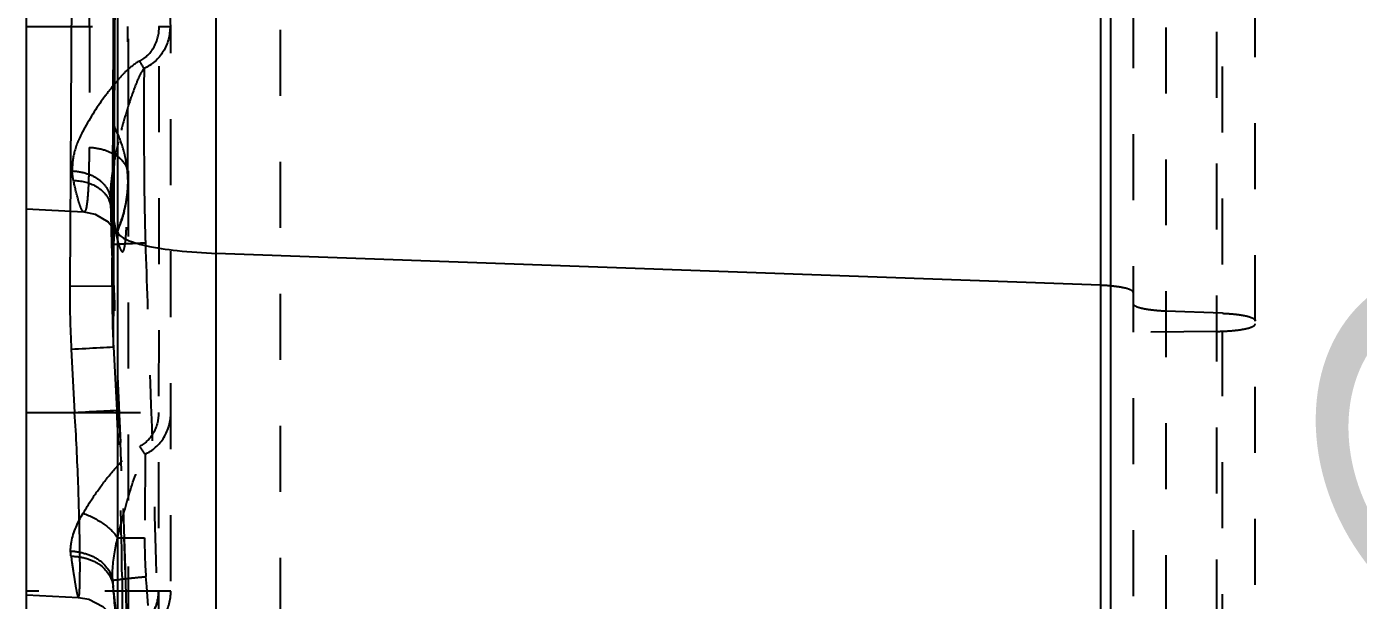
# Model space of a CAD drawing. Header units: millimetres. Extents: x 1147 to 12155, y -6137 to -4403.
# Drawn here: x 4469.75 to 4502.71, y -5378.05 to -5363.85 of the extents above; entities that cross this region are included whole.
import ezdxf

# ---------------------------------------------------------------- set-up
doc = ezdxf.new("R2010")
doc.units = ezdxf.units.MM
doc.header["$LTSCALE"] = 16.335
doc.header["$PDMODE"] = 3
doc.header["$PDSIZE"] = 0.3125
doc.linetypes.add('HIDDEN', pattern=[0.2, 0.1, -0.1])
doc.layers.get('0').update_dxf_attribs({"linetype": 'CONTINUOUS'})
doc.layers.get('Defpoints').update_dxf_attribs({"linetype": 'CONTINUOUS'})
doc.layers.add('DEFAULT_2', color=8, linetype='HIDDEN')
doc.styles.get("Standard").update_dxf_attribs({"font": 'txt', "width": 0.8})
doc.dimstyles.get("Standard").update_dxf_attribs({"dimtxt": 0.15625, "dimasz": 0.1875, "dimexe": 0.125, "dimexo": 0.0625, "dimtad": 0, "dimtih": 1, "dimtoh": 1, "dimdsep": 46, "dimtxsty": 'Standard', "dimcen": 0.09, "dimadec": 0, "dimazin": 0, "dimtp": 0.01, "dimtm": 0.01, "dimtfac": 1, "dimtofl": 0, "dimtmove": 0, "dimatfit": 3, "dimfxl": 0, "dimtolj": 1, "dimarcsym": 0})

# ---------------------------------------------------------------- blocks, each defined once
blk = doc.blocks.new('*D698')
at = {"color": 4, "lineweight": -2}
blk.add_line((4531.574, -5358.33), (4539.975, -5352.907), dxfattribs=at)
at = {"color": 4}
blk.add_solid([(4539.071, -5351.506), (4540.879, -5354.307), (4548.377, -5347.483)], dxfattribs=at)
at = {"layer": 'Defpoints', "color": 0}
for p in [(4556.779, -5342.06), (4548.377, -5347.483)]:
    blk.add_point(p, dxfattribs=at)
at = {"color": 6, "insert": (4517.571, -5367.369), "char_height": 10, "attachment_point": 5, "rotation": 32.8427}
blk.add_mtext('\\A1;∅10.00', dxfattribs=at)

msp = doc.modelspace()

# ---------------------------------------------------------------- linework, layer by layer
at = {"color": 7, "linetype": 'Continuous'}
for p, q in [((4474.44, -5400.96), (4474.44, -5116.583)), ((4471.999, -5119.544), (4471.999, -5397.999)), ((4496.578, -5291.484), (4496.578, -5503.772)), ((4496.33, -5334.302), (4496.33, -5386.036)), ((4469.746, -5388.619), (4469.746, -5354.307)), ((4470.876, -5358.819), (4470.815, -5370.262)), ((4471.92, -5366.324), (4471.921, -5366.144)), ((4471.911, -5368.25), (4471.92, -5366.324)), ((4471.902, -5370.078), (4471.911, -5368.25)), ((4496.33, -5370.251), (4474.44, -5369.459)), ((4471.901, -5370.272), (4471.902, -5370.078)), ((4470.815, -5370.262), (4471.864, -5370.268)), ((4471.893, -5371.772), (4471.901, -5370.272)), ((4471.894, -5371.772), (4471.978, -5373.341)), ((4470.85, -5371.832), (4470.934, -5373.399)), ((4469.746, -5373.399), (4470.935, -5373.399)), ((4469.746, -5377.912), (4471.028, -5377.979))]:
    msp.add_line(p, q, dxfattribs=at)
msp.add_lwpolyline([(4471.028, -5377.979), (4471.287, -5378.024), (4471.633, -5378.2), (4471.871, -5378.446), (4471.987, -5378.663), (4471.999, -5378.698)], dxfattribs=at)
for centre, radius, start, end in [((-7884.047, -5298.644), 12356.118, 359.6678869, 359.8061967), ((4468.659, -5367.932), 3.636, 22.2268, 26.2435), ((4496.17, -5374.815), 4.567, 84.7339, 87.985)]:
    msp.add_arc(centre, radius, start, end, dxfattribs=at)
for points, knots in [([(4471.921, -5366.144), (4471.929, -5364.6), (4471.958, -5358.405), (4471.983, -5352.209), (4472, -5347.557)], [0, 0, 0, 0, 0.249129, 1, 1, 1, 1]), ([(4471.999, -5368.908), (4472, -5368.994), (4472.176, -5369.108), (4472.411, -5369.196), (4472.849, -5369.311), (4473.529, -5369.407), (4474.117, -5369.447), (4474.44, -5369.459)], [0, 0, 0, 0, 0.101425, 0.192768, 0.311732, 0.621998, 1, 1, 1, 1]), ([(4470.85, -5371.832), (4471.089, -5371.819), (4471.437, -5371.797), (4471.785, -5371.782), (4471.893, -5371.772)], [0, 0, 0, 0, 0.687612, 1, 1, 1, 1]), ([(4470.935, -5373.399), (4471.174, -5373.386), (4471.522, -5373.363), (4471.871, -5373.351), (4471.979, -5373.34)], [0, 0, 0, 0, 0.687986, 1, 1, 1, 1]), ([(4471.028, -5377.979), (4471.036, -5377.979), (4471.045, -5377.936), (4471.053, -5377.881), (4471.06, -5377.766), (4471.064, -5377.618), (4471.067, -5377.425), (4471.068, -5377.093), (4471.063, -5376.594), (4471.048, -5375.908), (4471.023, -5375.126), (4470.987, -5374.278), (4470.954, -5373.695), (4470.935, -5373.399)], [0, 0, 0, 0, 0.005587, 0.020104, 0.043871, 0.076803, 0.11876, 0.169363, 0.293948, 0.445365, 0.618166, 0.805498, 1, 1, 1, 1])]:
    msp.add_open_spline(points, degree=3, knots=knots, dxfattribs=at)
for points in [[(4471.887, -5366.143), (4471.886, -5366.204), (4471.898, -5366.267), (4471.92, -5366.324)], [(4470.815, -5370.262), (4470.812, -5370.785), (4470.822, -5371.309), (4470.85, -5371.832)], [(4471.863, -5370.268), (4471.86, -5370.77), (4471.869, -5371.272), (4471.893, -5371.772)]]:
    msp.add_open_spline(points, degree=3, dxfattribs=at)
at = {"layer": 'DEFAULT_2', "color": 8, "linetype": 'HIDDEN'}
for p, q in [((4500.161, -5410.339), (4500.161, -5107.204)), ((4499.347, -5408.936), (4499.347, -5108.607)), ((4476.029, -5388.431), (4476.029, -5129.112)), ((4473.027, -5273.351), (4473.013, -5384.107)), ((4473.315, -5384.107), (4473.297, -5273.351)), ((4497.144, -5387.745), (4497.144, -5291.484)), ((4497.958, -5388.367), (4497.958, -5291.483)), ((4499.208, -5411.343), (4499.208, -5292.931)), ((4472.256, -5328.208), (4472.256, -5391.44)), ((4469.746, -5363.846), (4473.297, -5363.846)), ((4472.248, -5367.486), (4472.256, -5367.691)), ((4471.819, -5368.086), (4471.827, -5368.467)), ((4471.819, -5368.094), (4471.822, -5368.186)), ((4471.82, -5368.118), (4471.819, -5368.098)), ((4471.82, -5368.118), (4471.82, -5368.119)), ((4471.846, -5368.32), (4471.82, -5368.119)), ((4469.746, -5368.36), (4471.165, -5368.434)), ((4471.827, -5368.467), (4471.851, -5369.247)), ((4471.846, -5368.32), (4471.856, -5368.458)), ((4471.846, -5368.32), (4471.846, -5368.32)), ((4471.856, -5369.247), (4471.856, -5368.458)), ((4471.762, -5368.677), (4471.933, -5368.878)), ((4471.933, -5368.878), (4471.974, -5368.954)), ((4472.009, -5368.864), (4471.999, -5368.908)), ((4471.851, -5369.247), (4471.856, -5369.247)), ((4471.851, -5369.247), (4472.026, -5373.213)), ((4499.347, -5370.943), (4497.958, -5370.893)), ((4499.208, -5371.392), (4496.578, -5371.417)), ((4470.935, -5373.399), (4473.315, -5373.399)), ((4472.026, -5373.213), (4472.202, -5377.894)), ((4472.677, -5374.433), (4472.666, -5376.506)), ((4472, -5376.501), (4472.666, -5376.506)), ((4471.886, -5377.691), (4471.888, -5377.716)), ((4471.955, -5378.273), (4471.886, -5377.691)), ((4473.315, -5377.823), (4469.746, -5377.823)), ((4472.202, -5377.894), (4472.254, -5380.896))]:
    msp.add_line(p, q, dxfattribs=at)
for points in [[(4471.165, -5368.434), (4471.439, -5368.488), (4471.762, -5368.677)], [(4471.974, -5368.954), (4471.985, -5368.979), (4471.982, -5368.968), (4471.956, -5368.871), (4471.918, -5368.702), (4471.873, -5368.471), (4471.846, -5368.32)]]:
    msp.add_lwpolyline(points, dxfattribs=at)
for centre, radius, start, end in [((-195.017, -5373.461), 4666.329, 0.118059, 0.556815), ((4466.406, -5368.464), 7.201, 29.8463, 31.5412), ((4476.703, -5369.19), 6.185, 139.5726, 141.0885), ((4605.449, -5366.416), 132.799, 179.94821, 180.55569), ((4483.415, -5369.431), 11.721, 166.546, 166.9497), ((4469.416, -5367.693), 2.84, 0.0554, 10.6124), ((4469.457, -5367.69), 2.799, 354.7714, 359.9932), ((4546.966, -5366.968), 74.314, 180.5672, 181.48519), ((4471.098, -5368.468), 0.761, 16.8965, 25.6099), ((4520.101, -5367.199), 48.289, 181.1722, 182.4312), ((4469.333, -5367.676), 2.923, 345.5544, 354.7068), ((4471.136, -5368.456), 0.721, 10.8476, 16.8877), ((4531.678, -5367.335), 59.021, 181.51425, 181.81747), ((4472.64, -5381.901), 12.68, 92.9695, 93.1648), ((4392.993, -5377.558), 79.098, 2.72183, 3.05672), ((4367.802, -5378.681), 104.314, 0.66904, 2.68063), ((4468.129, -5377.187), 5.316, 31.2007, 33.736), ((4484.414, -5376.565), 11.748, 179.711, 184.3783), ((4475.152, -5377.377), 3.282, 183.1298, 185.9304), ((4386.558, -5385.723), 85.705, 4.7514, 5.36048), ((4366.43, -5385.614), 106.582, 2.24329, 4.38675)]:
    msp.add_arc(centre, radius, start, end, dxfattribs=at)
for points, knots in [([(4471.302, -5363.846), (4471.302, -5364.116), (4471.303, -5365.112), (4471.303, -5366.109), (4471.296, -5366.835)], [0, 0, 0, 0, 0.270774, 1, 1, 1, 1]), ([(4472.248, -5367.486), (4472.251, -5367.218), (4472.256, -5366.004), (4472.256, -5364.791), (4472.255, -5363.845)], [0, 0, 0, 0, 0.220712, 1, 1, 1, 1]), ([(4472.543, -5364.696), (4472.694, -5364.623), (4472.947, -5364.361), (4473.027, -5364.017), (4473.027, -5363.846)], [0, 0, 0, 0, 0.495299, 1, 1, 1, 1]), ([(4473.297, -5363.846), (4473.297, -5364.059), (4473.185, -5364.494), (4472.845, -5364.795), (4472.652, -5364.88)], [0, 0, 0, 0, 0.503036, 1, 1, 1, 1]), ([(4472.652, -5364.88), (4472.605, -5364.935), (4472.529, -5365.072), (4472.412, -5365.367), (4472.276, -5365.755), (4472.136, -5366.227), (4472.054, -5366.545), (4472.016, -5366.703)], [0, 0, 0, 0, 0.112806, 0.238058, 0.49255, 0.747899, 1, 1, 1, 1]), ([(4471.89, -5365.304), (4471.814, -5365.398), (4471.533, -5365.762), (4471.284, -5366.152), (4471.128, -5366.455)], [0, 0, 0, 0, 0.261305, 1, 1, 1, 1]), ([(4471.128, -5366.455), (4471.046, -5366.616), (4470.904, -5366.926), (4470.874, -5367.266), (4470.871, -5367.421)], [0, 0, 0, 0, 0.537816, 1, 1, 1, 1]), ([(4471.296, -5366.835), (4471.293, -5367.061), (4471.286, -5367.457), (4471.27, -5367.953), (4471.237, -5368.259), (4471.209, -5368.395), (4471.178, -5368.435), (4471.164, -5368.434)], [0, 0, 0, 0, 0.418337, 0.730935, 0.924648, 0.975491, 1, 1, 1, 1]), ([(4471.296, -5366.835), (4471.424, -5366.84), (4471.661, -5366.879), (4471.965, -5367.017), (4472.183, -5367.218), (4472.247, -5367.398), (4472.248, -5367.486)], [0, 0, 0, 0, 0.308168, 0.568106, 0.790757, 1, 1, 1, 1]), ([(4471.997, -5366.784), (4471.985, -5366.835), (4471.939, -5367.038), (4471.9, -5367.242), (4471.876, -5367.394)], [0, 0, 0, 0, 0.255248, 1, 1, 1, 1]), ([(4472.207, -5367.17), (4472.198, -5367.119), (4472.153, -5366.91), (4472.086, -5366.706), (4472.025, -5366.557)], [0, 0, 0, 0, 0.245039, 1, 1, 1, 1]), ([(4470.871, -5367.421), (4470.991, -5367.422), (4471.228, -5367.463), (4471.54, -5367.609), (4471.751, -5367.843), (4471.811, -5368.03), (4471.82, -5368.118)], [0, 0, 0, 0, 0.28245, 0.555154, 0.792775, 1, 1, 1, 1]), ([(4471.876, -5367.394), (4471.867, -5367.455), (4471.834, -5367.685), (4471.816, -5367.918), (4471.819, -5368.089)], [0, 0, 0, 0, 0.261713, 1, 1, 1, 1]), ([(4471.856, -5368.458), (4471.885, -5368.62), (4471.927, -5368.843), (4471.988, -5369.112), (4472.027, -5369.253), (4472.058, -5369.342), (4472.083, -5369.39), (4472.098, -5369.41), (4472.115, -5369.42), (4472.142, -5369.41), (4472.16, -5369.357), (4472.18, -5369.272), (4472.196, -5369.137), (4472.211, -5368.961), (4472.222, -5368.741), (4472.232, -5368.48), (4472.242, -5368.057), (4472.246, -5367.721), (4472.248, -5367.486)], [0, 0, 0, 0, 0.166088, 0.230448, 0.279869, 0.314102, 0.325733, 0.333985, 0.339548, 0.344409, 0.360943, 0.391353, 0.436562, 0.496587, 0.571026, 0.659405, 0.761065, 1, 1, 1, 1]), ([(4470.908, -5367.657), (4471.086, -5367.655), (4471.36, -5367.717), (4471.649, -5367.921), (4471.748, -5368.064), (4471.784, -5368.139)], [0, 0, 0, 0, 0.512064, 0.762957, 1, 1, 1, 1]), ([(4471.053, -5368.23), (4471.041, -5368.194), (4470.984, -5368.005), (4470.941, -5367.812), (4470.908, -5367.657)], [0, 0, 0, 0, 0.19456, 1, 1, 1, 1]), ([(4472.009, -5368.864), (4472.049, -5368.768), (4472.189, -5368.392), (4472.256, -5367.988), (4472.256, -5367.691)], [0, 0, 0, 0, 0.259435, 1, 1, 1, 1]), ([(4471.822, -5368.186), (4471.824, -5368.21), (4471.833, -5368.301), (4471.844, -5368.392), (4471.856, -5368.458)], [0, 0, 0, 0, 0.260581, 1, 1, 1, 1]), ([(4471.164, -5368.434), (4471.14, -5368.433), (4471.094, -5368.347), (4471.07, -5368.282), (4471.053, -5368.23)], [0, 0, 0, 0, 0.309504, 1, 1, 1, 1]), ([(4471.94, -5369.24), (4471.93, -5369.241), (4471.902, -5369.242), (4471.874, -5369.244), (4471.857, -5369.246)], [0, 0, 0, 0, 0.366701, 1, 1, 1, 1]), ([(4472.686, -5369.207), (4472.619, -5369.209), (4472.385, -5369.219), (4472.15, -5369.229), (4471.983, -5369.238)], [0, 0, 0, 0, 0.286188, 1, 1, 1, 1]), ([(4472.686, -5369.207), (4472.717, -5370.179), (4472.855, -5374.072), (4472.994, -5377.966), (4473.009, -5380.889)], [0, 0, 0, 0, 0.249602, 1, 1, 1, 1]), ([(4497.144, -5370.435), (4497.144, -5370.406), (4497.051, -5370.347), (4496.891, -5370.308), (4496.632, -5370.267), (4496.438, -5370.255), (4496.33, -5370.251)], [0, 0, 0, 0, 0.101422, 0.311293, 0.622143, 1, 1, 1, 1]), ([(4497.958, -5370.893), (4497.85, -5370.889), (4497.656, -5370.877), (4497.397, -5370.836), (4497.237, -5370.798), (4497.144, -5370.738), (4497.144, -5370.71)], [0, 0, 0, 0, 0.377857, 0.688707, 0.898578, 1, 1, 1, 1]), ([(4499.347, -5370.943), (4499.454, -5370.947), (4499.649, -5370.959), (4499.908, -5371), (4500.068, -5371.039), (4500.161, -5371.098), (4500.161, -5371.127)], [0, 0, 0, 0, 0.377857, 0.688707, 0.898578, 1, 1, 1, 1]), ([(4499.208, -5371.392), (4499.33, -5371.39), (4499.555, -5371.382), (4499.859, -5371.342), (4500.045, -5371.301), (4500.161, -5371.238), (4500.161, -5371.205)], [0, 0, 0, 0, 0.371061, 0.685087, 0.899523, 1, 1, 1, 1]), ([(4473.013, -5373.399), (4473.013, -5373.565), (4472.938, -5373.901), (4472.696, -5374.161), (4472.55, -5374.235)], [0, 0, 0, 0, 0.505005, 1, 1, 1, 1]), ([(4472.671, -5374.437), (4472.863, -5374.349), (4473.202, -5374.047), (4473.315, -5373.612), (4473.315, -5373.399)], [0, 0, 0, 0, 0.49711, 1, 1, 1, 1]), ([(4471.143, -5375.895), (4471.231, -5375.747), (4471.42, -5375.448), (4471.741, -5375.012), (4472.104, -5374.591), (4472.384, -5374.327), (4472.55, -5374.235)], [0, 0, 0, 0, 0.23607, 0.483885, 0.739636, 1, 1, 1, 1]), ([(4472, -5376.501), (4472.077, -5376.15), (4472.271, -5375.452), (4472.492, -5374.75), (4472.677, -5374.433)], [0, 0, 0, 0, 0.495426, 1, 1, 1, 1]), ([(4470.835, -5376.831), (4470.834, -5376.757), (4470.869, -5376.425), (4471.014, -5376.117), (4471.143, -5375.895)], [0, 0, 0, 0, 0.224758, 1, 1, 1, 1]), ([(4471.143, -5375.895), (4471.324, -5375.959), (4471.643, -5376.123), (4471.909, -5376.368), (4472, -5376.501)], [0, 0, 0, 0, 0.544125, 1, 1, 1, 1]), ([(4471.875, -5377.557), (4471.871, -5377.474), (4471.873, -5377.119), (4471.935, -5376.766), (4472, -5376.501)], [0, 0, 0, 0, 0.232514, 1, 1, 1, 1]), ([(4470.835, -5376.831), (4470.959, -5376.835), (4471.206, -5376.88), (4471.62, -5377.061), (4471.844, -5377.356), (4471.875, -5377.557)], [0, 0, 0, 0, 0.276497, 0.549768, 1, 1, 1, 1]), ([(4470.845, -5376.959), (4470.969, -5376.959), (4471.218, -5376.995), (4471.642, -5377.172), (4471.86, -5377.485), (4471.885, -5377.691)], [0, 0, 0, 0, 0.272718, 0.543364, 1, 1, 1, 1]), ([(4470.845, -5376.959), (4470.866, -5377.104), (4470.895, -5377.308), (4470.934, -5377.559), (4470.957, -5377.705), (4470.978, -5377.818), (4470.996, -5377.904), (4471.009, -5377.949), (4471.021, -5377.979), (4471.028, -5377.979)], [0, 0, 0, 0, 0.422668, 0.593131, 0.734989, 0.847246, 0.928963, 0.979425, 1, 1, 1, 1]), ([(4471.875, -5377.557), (4471.9, -5377.548), (4471.988, -5377.542), (4472.162, -5377.516), (4472.412, -5377.492), (4472.6, -5377.472), (4472.7, -5377.462)], [0, 0, 0, 0, 0.094727, 0.314437, 0.636341, 1, 1, 1, 1]), ([(4472, -5378.642), (4471.992, -5378.581), (4471.952, -5378.272), (4471.917, -5377.964), (4471.888, -5377.716)], [0, 0, 0, 0, 0.198845, 1, 1, 1, 1]), ([(4472.109, -5377.463), (4472.111, -5377.631), (4472.114, -5377.937), (4472.114, -5378.3), (4472.111, -5378.543), (4472.108, -5378.688), (4472.103, -5378.806), (4472.1, -5378.897), (4472.089, -5378.961), (4472.09, -5378.998), (4472.069, -5379.021), (4472.057, -5378.981), (4472.046, -5378.943), (4472.032, -5378.863), (4472.016, -5378.763), (4472.006, -5378.685), (4472, -5378.642)], [0, 0, 0, 0, 0.260434, 0.47407, 0.561879, 0.636471, 0.697509, 0.744667, 0.777757, 0.796896, 0.803527, 0.815035, 0.84021, 0.879452, 0.932743, 1, 1, 1, 1]), ([(4473.013, -5377.823), (4473.013, -5377.986), (4472.941, -5378.315), (4472.71, -5378.572), (4472.569, -5378.649)], [0, 0, 0, 0, 0.504461, 1, 1, 1, 1]), ([(4472.702, -5378.846), (4472.886, -5378.754), (4473.207, -5378.454), (4473.317, -5378.031), (4473.315, -5377.823)], [0, 0, 0, 0, 0.497057, 1, 1, 1, 1])]:
    msp.add_open_spline(points, degree=3, knots=knots, dxfattribs=at)
for points in [[(4472.543, -5364.696), (4472.432, -5364.757), (4472.33, -5364.837), (4472.236, -5364.923)], [(4472.652, -5364.88), (4472.651, -5365.352), (4472.65, -5365.824), (4472.65, -5366.296)], [(4472.236, -5364.923), (4472.15, -5365.003), (4472.071, -5365.089), (4471.994, -5365.178)], [(4470.908, -5367.657), (4470.891, -5367.579), (4470.879, -5367.5), (4470.871, -5367.421)], [(4472.159, -5368.426), (4472.119, -5368.575), (4472.069, -5368.722), (4472.009, -5368.864)], [(4471.856, -5369.247), (4472.013, -5373.129), (4472.23, -5377.011), (4472.254, -5380.896)], [(4470.845, -5376.96), (4470.839, -5376.917), (4470.836, -5376.874), (4470.835, -5376.831)], [(4472.918, -5378.262), (4472.981, -5378.126), (4473.013, -5377.973), (4473.013, -5377.823)]]:
    msp.add_open_spline(points, degree=3, dxfattribs=at)

# ---------------------------------------------------------------- dimensions: what is measured, and where the dimension line sits
dim = msp.add_diameter_dim_2p(p1=(4556.779, -5342.06), p2=(4548.377, -5347.483), dimstyle='Standard', override={"dimtxt": 10, "dimasz": 10, "dimgap": 0, "dimtih": 0, "dimtoh": 0, "dimzin": 0, "dimcen": 0, "dimclrd": 4, "dimclre": 4, "dimclrt": 6, "dimadec": 2, "dimtp": 0, "dimtm": 0, "dimtzin": 0})
dim.commit()
dim.dimension.update_dxf_attribs({"geometry": '*D698', "text_midpoint": (4517.571, -5367.369)})

doc.saveas('drawing.dxf')
